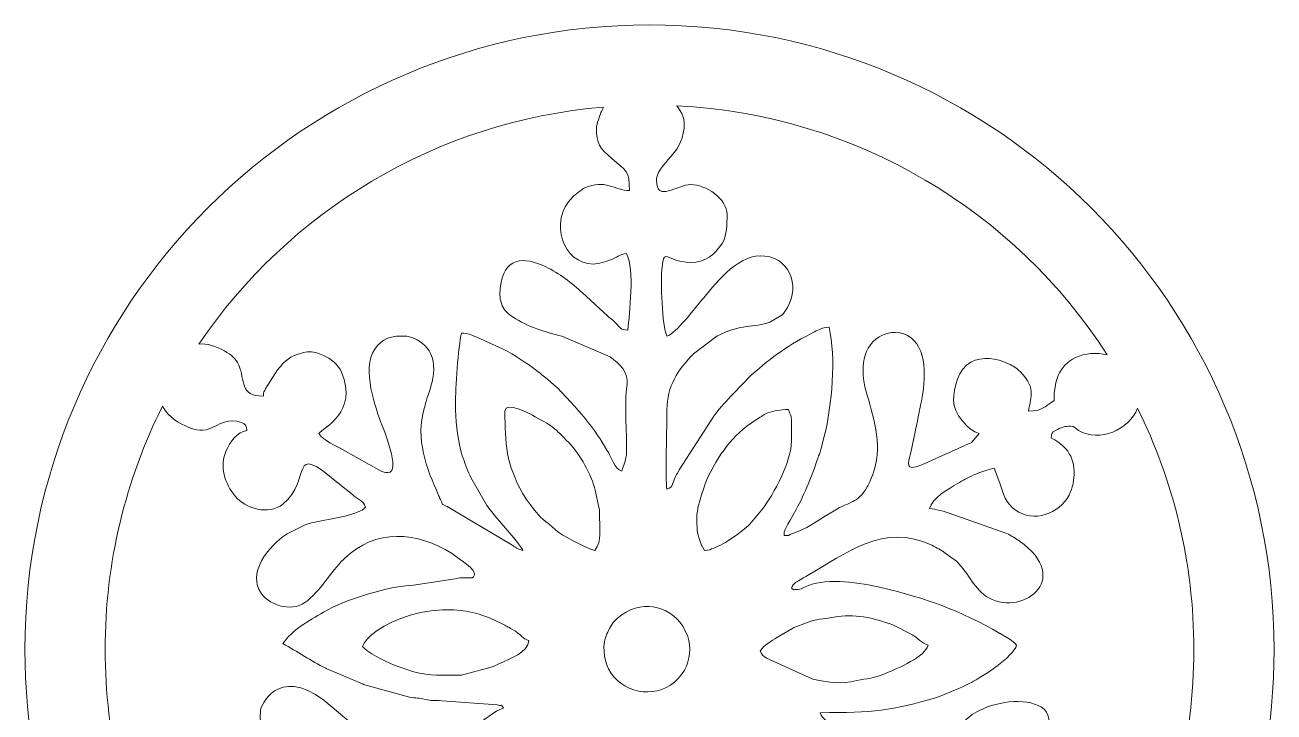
# Model space of a CAD drawing. Header units: centimetres. Extents: x -130 to 92, y -33 to 29.
# Drawn here: x 85.73 to 92.33, y -13.62 to -9.99 of the extents above; entities that cross this region are included whole.
import ezdxf

# ---------------------------------------------------------------- set-up
doc = ezdxf.new("R2010")
doc.units = ezdxf.units.CM
doc.header["$MEASUREMENT"] = 0
doc.layers.add('layer 1', color=7, linetype='Continuous')

msp = doc.modelspace()

# ---------------------------------------------------------------- linework, layer by layer
at = {"layer": 'layer 1', "color": 250, "lineweight": 9}
for points, knots in [([(89.63137, -16.52998), (89.63137, -16.52998), (89.67137, -16.82728), (89.67137, -16.82728), (89.67137, -16.82728), (89.67137, -16.82728), (89.63137, -17.12458), (89.63137, -17.12458), (89.63137, -17.12458), (89.63137, -17.12458), (89.03137, -17.12458), (89.03137, -17.12458), (89.03137, -17.12458), (89.03137, -17.12458), (88.43137, -17.12458), (88.43137, -17.12458), (88.43137, -17.12458), (88.43137, -17.12458), (88.39137, -16.82728), (88.39137, -16.82728), (88.39137, -16.82728), (88.39137, -16.82728), (88.43137, -16.52998), (88.43137, -16.52998), (88.43137, -16.52998), (86.89661, -16.24784), (85.73369, -14.90328), (85.73369, -13.28692), (85.73369, -13.28692), (85.73369, -11.46564), (87.21009, -9.98924), (89.03137, -9.98924), (89.03137, -9.98924), (90.85265, -9.98924), (92.32905, -11.46564), (92.32905, -13.28692), (92.32905, -13.28692), (92.32905, -14.0951), (92.03831, -14.83534), (91.55575, -15.40878), (91.55575, -15.40878), (91.07317, -15.98222), (90.39875, -16.38892), (89.63137, -16.52998)], [0, 0, 0, 0, 0.0833333, 0.0833333, 0.0833333, 0.0833333, 0.1666667, 0.1666667, 0.1666667, 0.1666667, 0.25, 0.25, 0.25, 0.25, 0.3333333, 0.3333333, 0.3333333, 0.3333333, 0.4166667, 0.4166667, 0.4166667, 0.4166667, 0.5, 0.5, 0.5, 0.5, 0.5833333, 0.5833333, 0.5833333, 0.5833333, 0.6666667, 0.6666667, 0.6666667, 0.6666667, 0.75, 0.75, 0.75, 0.75, 0.8333333, 0.8333333, 0.8333333, 0.8333333, 1, 1, 1, 1]), ([(89.17535, -10.41616), (90.12959, -10.46324), (90.96143, -10.97564), (91.44867, -11.73122), (91.44867, -11.73122), (91.39139, -11.71858), (91.33017, -11.72172), (91.28119, -11.7455), (91.28119, -11.7455), (91.18897, -11.79024), (91.16789, -11.87862), (91.16789, -11.9729), (91.16789, -11.9729), (91.11673, -12.00716), (91.10185, -12.02838), (91.03321, -12.02838), (91.03321, -12.02838), (91.03823, -11.968), (91.08133, -11.91336), (90.98801, -11.82002), (90.98801, -11.82002), (90.97083, -11.80284), (90.95119, -11.78882), (90.92695, -11.77808), (90.92695, -11.77808), (90.86225, -11.74934), (90.79043, -11.73656), (90.72753, -11.77024), (90.72753, -11.77024), (90.66165, -11.80548), (90.63705, -11.90486), (90.63705, -11.9729), (90.63705, -11.9729), (90.63705, -12.03844), (90.71143, -12.13112), (90.77173, -12.14722), (90.77173, -12.14722), (90.77173, -12.14722), (90.73211, -12.19476), (90.73211, -12.19476), (90.73211, -12.19476), (90.73211, -12.19476), (90.46899, -12.31206), (90.46899, -12.31206), (90.46899, -12.31206), (90.45081, -12.3177), (90.44869, -12.31954), (90.43843, -12.32278), (90.43843, -12.32278), (90.37467, -12.34292), (90.40427, -12.27546), (90.41127, -12.2463), (90.41127, -12.2463), (90.41127, -12.2463), (90.44253, -12.09532), (90.44253, -12.09532), (90.44253, -12.09532), (90.45157, -12.06034), (90.45481, -12.02922), (90.46261, -11.99654), (90.46261, -11.99654), (90.48659, -11.89554), (90.50593, -11.71372), (90.41331, -11.64198), (90.41331, -11.64198), (90.36569, -11.60512), (90.29709, -11.60368), (90.24469, -11.63602), (90.24469, -11.63602), (90.14163, -11.6995), (90.14783, -11.83614), (90.17911, -11.93958), (90.17911, -11.93958), (90.22171, -12.08054), (90.26339, -12.22386), (90.20827, -12.36818), (90.20827, -12.36818), (90.20757, -12.36998), (90.20669, -12.37202), (90.20599, -12.37382), (90.20599, -12.37382), (90.20599, -12.37382), (90.19695, -12.39644), (90.19695, -12.39644), (90.19695, -12.39644), (90.19579, -12.39924), (90.18297, -12.4259), (90.18145, -12.4285), (90.18145, -12.4285), (90.12713, -12.51992), (90.08873, -12.50312), (90.00631, -12.55448), (90.00631, -12.55448), (90.00631, -12.55448), (89.95105, -12.58634), (89.95105, -12.58634), (89.95105, -12.58634), (89.90455, -12.6191), (89.85677, -12.64876), (89.80345, -12.66852), (89.80345, -12.66852), (89.80159, -12.66922), (89.79943, -12.6699), (89.79759, -12.6706), (89.79759, -12.6706), (89.79759, -12.6706), (89.78055, -12.6773), (89.78055, -12.6773), (89.78055, -12.6773), (89.76135, -12.68424), (89.77869, -12.6852), (89.74169, -12.68602), (89.74169, -12.68602), (89.74215, -12.66658), (89.74099, -12.67462), (89.74591, -12.65854), (89.74591, -12.65854), (89.74711, -12.6546), (89.75475, -12.63866), (89.75575, -12.6367), (89.75575, -12.6367), (89.76493, -12.61888), (89.76837, -12.61356), (89.77875, -12.59626), (89.77875, -12.59626), (89.83067, -12.50952), (89.86727, -12.42234), (89.90363, -12.325), (89.90363, -12.325), (89.91105, -12.30506), (89.91239, -12.2993), (89.91983, -12.2778), (89.91983, -12.2778), (89.92673, -12.25788), (89.93091, -12.25368), (89.93627, -12.23086), (89.93627, -12.23086), (89.93627, -12.23086), (89.95443, -12.16188), (89.95443, -12.16188), (89.95443, -12.16188), (89.99509, -11.99262), (90.01767, -11.749), (89.97939, -11.58466), (89.97939, -11.58466), (89.93911, -11.588), (89.93121, -11.5957), (89.90209, -11.61036), (89.90209, -11.61036), (89.76277, -11.68038), (89.68393, -11.73736), (89.56807, -11.8389), (89.56807, -11.8389), (89.56685, -11.83996), (89.56507, -11.8415), (89.56387, -11.8426), (89.56387, -11.8426), (89.56387, -11.8426), (89.47415, -11.93514), (89.47415, -11.93514), (89.47415, -11.93514), (89.43769, -11.97488), (89.40791, -12.00546), (89.37487, -12.0498), (89.37487, -12.0498), (89.37487, -12.0498), (89.18841, -12.33872), (89.18841, -12.33872), (89.18841, -12.33872), (89.17879, -12.35684), (89.17841, -12.35664), (89.16871, -12.3745), (89.16871, -12.3745), (89.15277, -12.40386), (89.15859, -12.43106), (89.12367, -12.44038), (89.12367, -12.44038), (89.11331, -12.39588), (89.12409, -12.09538), (89.12361, -12.02038), (89.12361, -12.02038), (89.12285, -11.89978), (89.18245, -11.8076), (89.26427, -11.72526), (89.26427, -11.72526), (89.26427, -11.72526), (89.38633, -11.63338), (89.38633, -11.63338), (89.38633, -11.63338), (89.51893, -11.56274), (89.58093, -11.5924), (89.66751, -11.55802), (89.66751, -11.55802), (89.66751, -11.55802), (89.71837, -11.52962), (89.71837, -11.52962), (89.71837, -11.52962), (89.73405, -11.5173), (89.73251, -11.52006), (89.74625, -11.50204), (89.74625, -11.50204), (89.82879, -11.3939), (89.78587, -11.2263), (89.64115, -11.20962), (89.64115, -11.20962), (89.50669, -11.19412), (89.39489, -11.33774), (89.31741, -11.42978), (89.31741, -11.42978), (89.27735, -11.47734), (89.16865, -11.6202), (89.12367, -11.6322), (89.12367, -11.6322), (89.09703, -11.57668), (89.08933, -11.34568), (89.09813, -11.26594), (89.09813, -11.26594), (89.10707, -11.18462), (89.11717, -11.21332), (89.17493, -11.23234), (89.17493, -11.23234), (89.23915, -11.25346), (89.31537, -11.24498), (89.36597, -11.20102), (89.36597, -11.20102), (89.37587, -11.19242), (89.37207, -11.19554), (89.37813, -11.1894), (89.37813, -11.1894), (89.37929, -11.18824), (89.38089, -11.18654), (89.38203, -11.18538), (89.38203, -11.18538), (89.38203, -11.18538), (89.41665, -11.14074), (89.41665, -11.14074), (89.41665, -11.14074), (89.44185, -11.09326), (89.44061, -11.04268), (89.44061, -10.99042), (89.44061, -10.99042), (89.44061, -10.90662), (89.32973, -10.83194), (89.25045, -10.83194), (89.25045, -10.83194), (89.17677, -10.83194), (89.06821, -10.93064), (89.06821, -10.80818), (89.06821, -10.80818), (89.06821, -10.77976), (89.08763, -10.75378), (89.09975, -10.73668), (89.09975, -10.73668), (89.09975, -10.73668), (89.12447, -10.70596), (89.12447, -10.70596), (89.12447, -10.70596), (89.12557, -10.70476), (89.12725, -10.70312), (89.12837, -10.70192), (89.12837, -10.70192), (89.17967, -10.64704), (89.20319, -10.61072), (89.21401, -10.53448), (89.21401, -10.53448), (89.22023, -10.49062), (89.20301, -10.44966), (89.17535, -10.41616)], [0, 0, 0, 0, 0.0147059, 0.0147059, 0.0147059, 0.0147059, 0.0294118, 0.0294118, 0.0294118, 0.0294118, 0.0441176, 0.0441176, 0.0441176, 0.0441176, 0.0588235, 0.0588235, 0.0588235, 0.0588235, 0.0735294, 0.0735294, 0.0735294, 0.0735294, 0.0882353, 0.0882353, 0.0882353, 0.0882353, 0.1029412, 0.1029412, 0.1029412, 0.1029412, 0.1176471, 0.1176471, 0.1176471, 0.1176471, 0.1323529, 0.1323529, 0.1323529, 0.1323529, 0.1470588, 0.1470588, 0.1470588, 0.1470588, 0.1617647, 0.1617647, 0.1617647, 0.1617647, 0.1764706, 0.1764706, 0.1764706, 0.1764706, 0.1911765, 0.1911765, 0.1911765, 0.1911765, 0.2058824, 0.2058824, 0.2058824, 0.2058824, 0.2205882, 0.2205882, 0.2205882, 0.2205882, 0.2352941, 0.2352941, 0.2352941, 0.2352941, 0.25, 0.25, 0.25, 0.25, 0.2647059, 0.2647059, 0.2647059, 0.2647059, 0.2794118, 0.2794118, 0.2794118, 0.2794118, 0.2941176, 0.2941176, 0.2941176, 0.2941176, 0.3088235, 0.3088235, 0.3088235, 0.3088235, 0.3235294, 0.3235294, 0.3235294, 0.3235294, 0.3382353, 0.3382353, 0.3382353, 0.3382353, 0.3529412, 0.3529412, 0.3529412, 0.3529412, 0.3676471, 0.3676471, 0.3676471, 0.3676471, 0.3823529, 0.3823529, 0.3823529, 0.3823529, 0.3970588, 0.3970588, 0.3970588, 0.3970588, 0.4117647, 0.4117647, 0.4117647, 0.4117647, 0.4264706, 0.4264706, 0.4264706, 0.4264706, 0.4411765, 0.4411765, 0.4411765, 0.4411765, 0.4558824, 0.4558824, 0.4558824, 0.4558824, 0.4705882, 0.4705882, 0.4705882, 0.4705882, 0.4852941, 0.4852941, 0.4852941, 0.4852941, 0.5, 0.5, 0.5, 0.5, 0.5147059, 0.5147059, 0.5147059, 0.5147059, 0.5294118, 0.5294118, 0.5294118, 0.5294118, 0.5441176, 0.5441176, 0.5441176, 0.5441176, 0.5588235, 0.5588235, 0.5588235, 0.5588235, 0.5735294, 0.5735294, 0.5735294, 0.5735294, 0.5882353, 0.5882353, 0.5882353, 0.5882353, 0.6029412, 0.6029412, 0.6029412, 0.6029412, 0.6176471, 0.6176471, 0.6176471, 0.6176471, 0.6323529, 0.6323529, 0.6323529, 0.6323529, 0.6470588, 0.6470588, 0.6470588, 0.6470588, 0.6617647, 0.6617647, 0.6617647, 0.6617647, 0.6764706, 0.6764706, 0.6764706, 0.6764706, 0.6911765, 0.6911765, 0.6911765, 0.6911765, 0.7058824, 0.7058824, 0.7058824, 0.7058824, 0.7205882, 0.7205882, 0.7205882, 0.7205882, 0.7352941, 0.7352941, 0.7352941, 0.7352941, 0.75, 0.75, 0.75, 0.75, 0.7647059, 0.7647059, 0.7647059, 0.7647059, 0.7794118, 0.7794118, 0.7794118, 0.7794118, 0.7941176, 0.7941176, 0.7941176, 0.7941176, 0.8088235, 0.8088235, 0.8088235, 0.8088235, 0.8235294, 0.8235294, 0.8235294, 0.8235294, 0.8382353, 0.8382353, 0.8382353, 0.8382353, 0.8529412, 0.8529412, 0.8529412, 0.8529412, 0.8676471, 0.8676471, 0.8676471, 0.8676471, 0.8823529, 0.8823529, 0.8823529, 0.8823529, 0.8970588, 0.8970588, 0.8970588, 0.8970588, 0.9117647, 0.9117647, 0.9117647, 0.9117647, 0.9264706, 0.9264706, 0.9264706, 0.9264706, 0.9411765, 0.9411765, 0.9411765, 0.9411765, 0.9558824, 0.9558824, 0.9558824, 0.9558824, 0.9705882, 0.9705882, 0.9705882, 0.9705882, 1, 1, 1, 1]), ([(86.65191, -11.67406), (87.12635, -10.97546), (87.90037, -10.49694), (88.78933, -10.4228), (88.78933, -10.4228), (88.78339, -10.4334), (88.77813, -10.44406), (88.77503, -10.4516), (88.77503, -10.4516), (88.77005, -10.46376), (88.75127, -10.51722), (88.75127, -10.53084), (88.75127, -10.53084), (88.75127, -10.6187), (88.76789, -10.63798), (88.83255, -10.6952), (88.83255, -10.6952), (88.90897, -10.76284), (88.92559, -10.75538), (88.92559, -10.86364), (88.92559, -10.86364), (88.85043, -10.86364), (88.79357, -10.7997), (88.69009, -10.84998), (88.69009, -10.84998), (88.67577, -10.85694), (88.63717, -10.88622), (88.62625, -10.89706), (88.62625, -10.89706), (88.49427, -11.02788), (88.57607, -11.25188), (88.73543, -11.25188), (88.73543, -11.25188), (88.75991, -11.25188), (88.80361, -11.23836), (88.82479, -11.23032), (88.82479, -11.23032), (88.85691, -11.21812), (88.87531, -11.19928), (88.90973, -11.1964), (88.90973, -11.1964), (88.95417, -11.28038), (88.92501, -11.51242), (88.91767, -11.6005), (88.91767, -11.6005), (88.87471, -11.59954), (88.87749, -11.58834), (88.85237, -11.5628), (88.85237, -11.5628), (88.83961, -11.54982), (88.83505, -11.54714), (88.82281, -11.5369), (88.82281, -11.5369), (88.81475, -11.53018), (88.82031, -11.53512), (88.81007, -11.52586), (88.81007, -11.52586), (88.81007, -11.52586), (88.69939, -11.4226), (88.69939, -11.4226), (88.69939, -11.4226), (88.69813, -11.42156), (88.69633, -11.42006), (88.69511, -11.41898), (88.69511, -11.41898), (88.68749, -11.41252), (88.68609, -11.41128), (88.67823, -11.40414), (88.67823, -11.40414), (88.62193, -11.35282), (88.55337, -11.2994), (88.48335, -11.26626), (88.48335, -11.26626), (88.36695, -11.2112), (88.25961, -11.21262), (88.24371, -11.37888), (88.24371, -11.37888), (88.24039, -11.41384), (88.23983, -11.43798), (88.25375, -11.472), (88.25375, -11.472), (88.26381, -11.49662), (88.28721, -11.51586), (88.31205, -11.53264), (88.31205, -11.53264), (88.38651, -11.583), (88.48209, -11.61186), (88.56829, -11.63296), (88.56829, -11.63296), (88.56829, -11.63296), (88.82391, -11.74182), (88.82391, -11.74182), (88.82391, -11.74182), (88.87107, -11.7772), (88.92309, -11.82336), (88.91345, -11.88872), (88.91345, -11.88872), (88.89669, -12.0026), (88.91273, -12.12668), (88.91011, -12.24268), (88.91011, -12.24268), (88.90899, -12.2917), (88.89523, -12.30556), (88.88597, -12.3453), (88.88597, -12.3453), (88.84551, -12.3345), (88.82875, -12.26528), (88.80669, -12.2344), (88.80669, -12.2344), (88.80669, -12.2344), (88.77039, -12.17564), (88.77039, -12.17564), (88.77039, -12.17564), (88.73213, -12.11514), (88.68555, -12.0603), (88.63857, -12.00636), (88.63857, -12.00636), (88.63857, -12.00636), (88.54297, -11.90386), (88.54297, -11.90386), (88.54297, -11.90386), (88.53611, -11.89772), (88.53575, -11.89766), (88.53017, -11.89292), (88.53017, -11.89292), (88.52891, -11.89186), (88.52711, -11.89036), (88.52585, -11.88932), (88.52585, -11.88932), (88.52585, -11.88932), (88.49193, -11.85984), (88.49193, -11.85984), (88.49193, -11.85984), (88.47213, -11.84176), (88.45437, -11.82946), (88.43435, -11.81442), (88.43435, -11.81442), (88.37671, -11.77112), (88.32319, -11.73296), (88.25599, -11.6996), (88.25599, -11.6996), (88.25599, -11.6996), (88.11923, -11.63828), (88.11923, -11.63828), (88.11923, -11.63828), (88.08729, -11.62564), (88.07817, -11.61724), (88.03817, -11.61636), (88.03817, -11.61636), (88.02151, -11.6879), (88.00647, -11.91552), (88.00647, -11.98874), (88.00647, -11.98874), (88.00647, -12.07788), (88.01495, -12.15592), (88.03515, -12.2374), (88.03515, -12.2374), (88.04411, -12.27356), (88.05893, -12.3077), (88.07157, -12.34358), (88.07157, -12.34358), (88.07817, -12.36236), (88.08527, -12.37172), (88.09459, -12.39188), (88.09459, -12.39188), (88.09459, -12.39188), (88.17275, -12.52766), (88.17275, -12.52766), (88.17275, -12.52766), (88.19655, -12.56394), (88.35563, -12.7376), (88.36303, -12.76524), (88.36303, -12.76524), (88.34929, -12.76158), (88.33409, -12.75382), (88.31963, -12.74528), (88.31963, -12.74528), (88.30617, -12.73734), (88.31083, -12.73926), (88.30029, -12.7329), (88.30029, -12.7329), (88.30029, -12.7329), (87.96235, -12.53206), (87.96235, -12.53206), (87.96235, -12.53206), (87.92727, -12.5131), (87.94399, -12.5309), (87.92763, -12.49548), (87.92763, -12.49548), (87.92341, -12.48636), (87.92211, -12.48256), (87.91797, -12.47344), (87.91797, -12.47344), (87.85355, -12.33126), (87.79383, -12.17324), (87.84197, -12.01438), (87.84197, -12.01438), (87.84537, -12.00312), (87.84813, -11.99026), (87.85201, -11.97692), (87.85201, -11.97692), (87.86853, -11.92036), (87.88175, -11.89422), (87.89023, -11.83266), (87.89023, -11.83266), (87.90859, -11.6992), (87.80277, -11.6322), (87.73707, -11.6322), (87.73707, -11.6322), (87.67671, -11.6322), (87.64003, -11.63492), (87.59597, -11.68128), (87.59597, -11.68128), (87.50493, -11.7771), (87.57355, -11.97918), (87.61327, -12.0888), (87.61327, -12.0888), (87.62165, -12.11198), (87.72449, -12.35324), (87.64993, -12.35324), (87.64993, -12.35324), (87.61377, -12.35324), (87.58113, -12.32576), (87.55091, -12.30962), (87.55091, -12.30962), (87.55091, -12.30962), (87.41311, -12.23348), (87.41311, -12.23348), (87.41311, -12.23348), (87.37445, -12.21074), (87.30969, -12.18342), (87.28545, -12.14722), (87.28545, -12.14722), (87.30781, -12.11672), (87.49517, -12.0352), (87.40447, -11.82218), (87.40447, -11.82218), (87.38749, -11.78228), (87.34903, -11.75096), (87.30957, -11.73484), (87.30957, -11.73484), (87.30957, -11.73484), (87.29249, -11.72812), (87.29249, -11.72812), (87.29249, -11.72812), (87.25509, -11.71376), (87.23759, -11.71008), (87.19993, -11.72044), (87.19993, -11.72044), (87.12867, -11.74006), (87.11047, -11.75868), (87.06703, -11.80996), (87.06703, -11.80996), (87.06703, -11.80996), (87.01733, -11.88704), (87.01733, -11.88704), (87.01733, -11.88704), (87.01139, -11.89798), (87.00985, -11.9001), (87.00599, -11.9074), (87.00599, -11.9074), (86.99453, -11.92914), (86.99463, -11.9208), (86.99229, -11.94912), (86.99229, -11.94912), (86.86419, -11.94912), (86.89765, -11.86552), (86.86235, -11.78588), (86.86235, -11.78588), (86.84513, -11.74698), (86.82265, -11.7313), (86.78697, -11.71074), (86.78697, -11.71074), (86.74173, -11.6847), (86.69711, -11.671), (86.65191, -11.67406)], [0, 0, 0, 0, 0.0142857, 0.0142857, 0.0142857, 0.0142857, 0.0285714, 0.0285714, 0.0285714, 0.0285714, 0.0428571, 0.0428571, 0.0428571, 0.0428571, 0.0571429, 0.0571429, 0.0571429, 0.0571429, 0.0714286, 0.0714286, 0.0714286, 0.0714286, 0.0857143, 0.0857143, 0.0857143, 0.0857143, 0.1, 0.1, 0.1, 0.1, 0.1142857, 0.1142857, 0.1142857, 0.1142857, 0.1285714, 0.1285714, 0.1285714, 0.1285714, 0.1428571, 0.1428571, 0.1428571, 0.1428571, 0.1571429, 0.1571429, 0.1571429, 0.1571429, 0.1714286, 0.1714286, 0.1714286, 0.1714286, 0.1857143, 0.1857143, 0.1857143, 0.1857143, 0.2, 0.2, 0.2, 0.2, 0.2142857, 0.2142857, 0.2142857, 0.2142857, 0.2285714, 0.2285714, 0.2285714, 0.2285714, 0.2428571, 0.2428571, 0.2428571, 0.2428571, 0.2571429, 0.2571429, 0.2571429, 0.2571429, 0.2714286, 0.2714286, 0.2714286, 0.2714286, 0.2857143, 0.2857143, 0.2857143, 0.2857143, 0.3, 0.3, 0.3, 0.3, 0.3142857, 0.3142857, 0.3142857, 0.3142857, 0.3285714, 0.3285714, 0.3285714, 0.3285714, 0.3428571, 0.3428571, 0.3428571, 0.3428571, 0.3571429, 0.3571429, 0.3571429, 0.3571429, 0.3714286, 0.3714286, 0.3714286, 0.3714286, 0.3857143, 0.3857143, 0.3857143, 0.3857143, 0.4, 0.4, 0.4, 0.4, 0.4142857, 0.4142857, 0.4142857, 0.4142857, 0.4285714, 0.4285714, 0.4285714, 0.4285714, 0.4428571, 0.4428571, 0.4428571, 0.4428571, 0.4571429, 0.4571429, 0.4571429, 0.4571429, 0.4714286, 0.4714286, 0.4714286, 0.4714286, 0.4857143, 0.4857143, 0.4857143, 0.4857143, 0.5, 0.5, 0.5, 0.5, 0.5142857, 0.5142857, 0.5142857, 0.5142857, 0.5285714, 0.5285714, 0.5285714, 0.5285714, 0.5428571, 0.5428571, 0.5428571, 0.5428571, 0.5571429, 0.5571429, 0.5571429, 0.5571429, 0.5714286, 0.5714286, 0.5714286, 0.5714286, 0.5857143, 0.5857143, 0.5857143, 0.5857143, 0.6, 0.6, 0.6, 0.6, 0.6142857, 0.6142857, 0.6142857, 0.6142857, 0.6285714, 0.6285714, 0.6285714, 0.6285714, 0.6428571, 0.6428571, 0.6428571, 0.6428571, 0.6571429, 0.6571429, 0.6571429, 0.6571429, 0.6714286, 0.6714286, 0.6714286, 0.6714286, 0.6857143, 0.6857143, 0.6857143, 0.6857143, 0.7, 0.7, 0.7, 0.7, 0.7142857, 0.7142857, 0.7142857, 0.7142857, 0.7285714, 0.7285714, 0.7285714, 0.7285714, 0.7428571, 0.7428571, 0.7428571, 0.7428571, 0.7571429, 0.7571429, 0.7571429, 0.7571429, 0.7714286, 0.7714286, 0.7714286, 0.7714286, 0.7857143, 0.7857143, 0.7857143, 0.7857143, 0.8, 0.8, 0.8, 0.8, 0.8142857, 0.8142857, 0.8142857, 0.8142857, 0.8285714, 0.8285714, 0.8285714, 0.8285714, 0.8428571, 0.8428571, 0.8428571, 0.8428571, 0.8571429, 0.8571429, 0.8571429, 0.8571429, 0.8714286, 0.8714286, 0.8714286, 0.8714286, 0.8857143, 0.8857143, 0.8857143, 0.8857143, 0.9, 0.9, 0.9, 0.9, 0.9142857, 0.9142857, 0.9142857, 0.9142857, 0.9285714, 0.9285714, 0.9285714, 0.9285714, 0.9428571, 0.9428571, 0.9428571, 0.9428571, 0.9571429, 0.9571429, 0.9571429, 0.9571429, 0.9714286, 0.9714286, 0.9714286, 0.9714286, 1, 1, 1, 1]), ([(86.45299, -14.55832), (86.26361, -14.17498), (86.15701, -13.74344), (86.15701, -13.28692), (86.15701, -13.28692), (86.15701, -12.82512), (86.26607, -12.38884), (86.45961, -12.00222), (86.45961, -12.00222), (86.48103, -12.04236), (86.51969, -12.07902), (86.58103, -12.10682), (86.58103, -12.10682), (86.61771, -12.12344), (86.66299, -12.1388), (86.70575, -12.12216), (86.70575, -12.12216), (86.76123, -12.10056), (86.81117, -12.06042), (86.87633, -12.08884), (86.87633, -12.08884), (86.90015, -12.09924), (86.90277, -12.10318), (86.90511, -12.13138), (86.90511, -12.13138), (86.85549, -12.1355), (86.81447, -12.19548), (86.79605, -12.23622), (86.79605, -12.23622), (86.75901, -12.31822), (86.78935, -12.41244), (86.84393, -12.4778), (86.84393, -12.4778), (86.89851, -12.54314), (87.01821, -12.58092), (87.09559, -12.51992), (87.09559, -12.51992), (87.25673, -12.3929), (87.11647, -12.17958), (87.38785, -12.40928), (87.38785, -12.40928), (87.38785, -12.40928), (87.46279, -12.46906), (87.46279, -12.46906), (87.46279, -12.46906), (87.48849, -12.49052), (87.52241, -12.50304), (87.53107, -12.53548), (87.53107, -12.53548), (87.51709, -12.55456), (87.51311, -12.55226), (87.49295, -12.56074), (87.49295, -12.56074), (87.40415, -12.5981), (87.30357, -12.5999), (87.21239, -12.62878), (87.21239, -12.62878), (87.21239, -12.62878), (87.11731, -12.67634), (87.11731, -12.67634), (87.11731, -12.67634), (87.06519, -12.71134), (87.01439, -12.76296), (86.98293, -12.81928), (86.98293, -12.81928), (86.96003, -12.86026), (86.94613, -12.91736), (86.96665, -12.96482), (86.96665, -12.96482), (86.96743, -12.96656), (86.96839, -12.96862), (86.96919, -12.97036), (86.96919, -12.97036), (86.96999, -12.97206), (86.97097, -12.97412), (86.97183, -12.97576), (86.97183, -12.97576), (87.01081, -13.05196), (87.13903, -13.09216), (87.21127, -13.03968), (87.21127, -13.03968), (87.29501, -12.97882), (87.34433, -12.88182), (87.41683, -12.80948), (87.41683, -12.80948), (87.41683, -12.80948), (87.44245, -12.78754), (87.44245, -12.78754), (87.44245, -12.78754), (87.44423, -12.78608), (87.44935, -12.78186), (87.45111, -12.78036), (87.45111, -12.78036), (87.61935, -12.63924), (87.85039, -12.67616), (88.01737, -12.80188), (88.01737, -12.80188), (88.04201, -12.82042), (88.11167, -12.8635), (88.10661, -12.89226), (88.10661, -12.89226), (88.10259, -12.91512), (88.09355, -12.90756), (88.06263, -12.90832), (88.06263, -12.90832), (88.03019, -12.90912), (88.02789, -12.90844), (88.00473, -12.91404), (88.00473, -12.91404), (88.00473, -12.91404), (87.78455, -12.9474), (87.78455, -12.9474), (87.78455, -12.9474), (87.65221, -12.95362), (87.43047, -13.02046), (87.30967, -13.09054), (87.30967, -13.09054), (87.23329, -13.13482), (87.14431, -13.18328), (87.09529, -13.2565), (87.09529, -13.2565), (87.17155, -13.29684), (87.24259, -13.34846), (87.32213, -13.38622), (87.32213, -13.38622), (87.32377, -13.38702), (87.32585, -13.38798), (87.32749, -13.38878), (87.32749, -13.38878), (87.32749, -13.38878), (87.51625, -13.46938), (87.51625, -13.46938), (87.51625, -13.46938), (87.51811, -13.47008), (87.52011, -13.47094), (87.52197, -13.47162), (87.52197, -13.47162), (87.52197, -13.47162), (87.76423, -13.53838), (87.76423, -13.53838), (87.76423, -13.53838), (87.79965, -13.54566), (87.81275, -13.54108), (87.84699, -13.55068), (87.84699, -13.55068), (87.88207, -13.5605), (87.89241, -13.55556), (87.93515, -13.5576), (87.93515, -13.5576), (87.93515, -13.5576), (88.22867, -13.58038), (88.22867, -13.58038), (88.22867, -13.58038), (88.26617, -13.5884), (88.24013, -13.57004), (88.26003, -13.5972), (88.26003, -13.5972), (88.20675, -13.6096), (88.10449, -13.70576), (88.04583, -13.73956), (88.04583, -13.73956), (87.96775, -13.78456), (87.86845, -13.82698), (87.75291, -13.82698), (87.75291, -13.82698), (87.61069, -13.82698), (87.52899, -13.73696), (87.43243, -13.65624), (87.43243, -13.65624), (87.43243, -13.65624), (87.31153, -13.55528), (87.31153, -13.55528), (87.31153, -13.55528), (87.06605, -13.37028), (86.97645, -13.58944), (86.97645, -13.61306), (86.97645, -13.61306), (86.97645, -13.69862), (86.97267, -13.73722), (87.03833, -13.79678), (87.03833, -13.79678), (87.03833, -13.79678), (87.06849, -13.82208), (87.06849, -13.82208), (87.06849, -13.82208), (87.11103, -13.85418), (87.19255, -13.87792), (87.21751, -13.887), (87.21751, -13.887), (87.21751, -13.887), (87.44681, -13.94294), (87.44681, -13.94294), (87.44681, -13.94294), (87.48291, -13.95214), (87.55077, -13.96616), (87.57069, -13.99336), (87.57069, -13.99336), (87.56033, -14.03216), (87.45545, -14.08086), (87.41679, -14.10888), (87.41679, -14.10888), (87.41545, -14.10984), (87.41365, -14.11132), (87.41231, -14.1123), (87.41231, -14.1123), (87.35793, -14.15174), (87.29665, -14.18506), (87.23531, -14.21264), (87.23531, -14.21264), (87.07717, -14.28376), (87.23063, -14.15194), (87.12377, -14.0362), (87.12377, -14.0362), (87.11331, -14.02488), (87.12001, -14.0309), (87.10767, -14.02058), (87.10767, -14.02058), (87.02741, -13.9535), (86.89691, -13.9588), (86.81553, -14.01468), (86.81553, -14.01468), (86.74065, -14.06612), (86.71967, -14.16442), (86.75519, -14.2463), (86.75519, -14.2463), (86.78293, -14.31022), (86.87813, -14.31016), (86.89721, -14.38162), (86.89721, -14.38162), (86.88133, -14.40532), (86.83961, -14.42902), (86.80739, -14.43286), (86.80739, -14.43286), (86.78605, -14.43542), (86.60825, -14.32432), (86.49745, -14.4731), (86.49745, -14.4731), (86.47945, -14.49724), (86.46403, -14.52664), (86.45299, -14.55832)], [0, 0, 0, 0, 0.0163934, 0.0163934, 0.0163934, 0.0163934, 0.0327869, 0.0327869, 0.0327869, 0.0327869, 0.0491803, 0.0491803, 0.0491803, 0.0491803, 0.0655738, 0.0655738, 0.0655738, 0.0655738, 0.0819672, 0.0819672, 0.0819672, 0.0819672, 0.0983607, 0.0983607, 0.0983607, 0.0983607, 0.1147541, 0.1147541, 0.1147541, 0.1147541, 0.1311475, 0.1311475, 0.1311475, 0.1311475, 0.147541, 0.147541, 0.147541, 0.147541, 0.1639344, 0.1639344, 0.1639344, 0.1639344, 0.1803279, 0.1803279, 0.1803279, 0.1803279, 0.1967213, 0.1967213, 0.1967213, 0.1967213, 0.2131148, 0.2131148, 0.2131148, 0.2131148, 0.2295082, 0.2295082, 0.2295082, 0.2295082, 0.2459016, 0.2459016, 0.2459016, 0.2459016, 0.2622951, 0.2622951, 0.2622951, 0.2622951, 0.2786885, 0.2786885, 0.2786885, 0.2786885, 0.295082, 0.295082, 0.295082, 0.295082, 0.3114754, 0.3114754, 0.3114754, 0.3114754, 0.3278689, 0.3278689, 0.3278689, 0.3278689, 0.3442623, 0.3442623, 0.3442623, 0.3442623, 0.3606557, 0.3606557, 0.3606557, 0.3606557, 0.3770492, 0.3770492, 0.3770492, 0.3770492, 0.3934426, 0.3934426, 0.3934426, 0.3934426, 0.4098361, 0.4098361, 0.4098361, 0.4098361, 0.4262295, 0.4262295, 0.4262295, 0.4262295, 0.442623, 0.442623, 0.442623, 0.442623, 0.4590164, 0.4590164, 0.4590164, 0.4590164, 0.4754098, 0.4754098, 0.4754098, 0.4754098, 0.4918033, 0.4918033, 0.4918033, 0.4918033, 0.5081967, 0.5081967, 0.5081967, 0.5081967, 0.5245902, 0.5245902, 0.5245902, 0.5245902, 0.5409836, 0.5409836, 0.5409836, 0.5409836, 0.557377, 0.557377, 0.557377, 0.557377, 0.5737705, 0.5737705, 0.5737705, 0.5737705, 0.5901639, 0.5901639, 0.5901639, 0.5901639, 0.6065574, 0.6065574, 0.6065574, 0.6065574, 0.6229508, 0.6229508, 0.6229508, 0.6229508, 0.6393443, 0.6393443, 0.6393443, 0.6393443, 0.6557377, 0.6557377, 0.6557377, 0.6557377, 0.6721311, 0.6721311, 0.6721311, 0.6721311, 0.6885246, 0.6885246, 0.6885246, 0.6885246, 0.704918, 0.704918, 0.704918, 0.704918, 0.7213115, 0.7213115, 0.7213115, 0.7213115, 0.7377049, 0.7377049, 0.7377049, 0.7377049, 0.7540984, 0.7540984, 0.7540984, 0.7540984, 0.7704918, 0.7704918, 0.7704918, 0.7704918, 0.7868852, 0.7868852, 0.7868852, 0.7868852, 0.8032787, 0.8032787, 0.8032787, 0.8032787, 0.8196721, 0.8196721, 0.8196721, 0.8196721, 0.8360656, 0.8360656, 0.8360656, 0.8360656, 0.852459, 0.852459, 0.852459, 0.852459, 0.8688525, 0.8688525, 0.8688525, 0.8688525, 0.8852459, 0.8852459, 0.8852459, 0.8852459, 0.9016393, 0.9016393, 0.9016393, 0.9016393, 0.9180328, 0.9180328, 0.9180328, 0.9180328, 0.9344262, 0.9344262, 0.9344262, 0.9344262, 0.9508197, 0.9508197, 0.9508197, 0.9508197, 0.9672131, 0.9672131, 0.9672131, 0.9672131, 1, 1, 1, 1]), ([(88.74519, -12.4465), (88.74519, -12.4465), (88.76713, -12.55132), (88.76713, -12.55132), (88.76713, -12.55132), (88.76713, -12.66664), (88.78189, -12.70772), (88.74335, -12.76524), (88.74335, -12.76524), (88.70717, -12.75682), (88.59141, -12.69656), (88.55767, -12.6736), (88.55767, -12.6736), (88.53627, -12.65902), (88.53711, -12.65614), (88.51905, -12.64092), (88.51905, -12.64092), (88.46009, -12.5912), (88.45089, -12.5899), (88.40147, -12.52078), (88.40147, -12.52078), (88.40049, -12.51944), (88.39909, -12.51758), (88.39811, -12.51624), (88.39811, -12.51624), (88.39811, -12.51624), (88.38747, -12.5031), (88.38747, -12.5031), (88.38747, -12.5031), (88.37503, -12.48712), (88.37269, -12.48268), (88.36251, -12.4647), (88.36251, -12.4647), (88.27469, -12.30998), (88.26795, -12.19842), (88.26795, -12.02838), (88.26795, -12.02838), (88.26795, -11.97152), (88.40239, -12.04398), (88.42817, -12.0583), (88.42817, -12.0583), (88.53487, -12.11752), (88.51941, -12.10874), (88.60683, -12.19658), (88.60683, -12.19658), (88.66367, -12.25368), (88.72535, -12.36744), (88.74519, -12.4465)], [0, 0, 0, 0, 0.0769231, 0.0769231, 0.0769231, 0.0769231, 0.1538462, 0.1538462, 0.1538462, 0.1538462, 0.2307692, 0.2307692, 0.2307692, 0.2307692, 0.3076923, 0.3076923, 0.3076923, 0.3076923, 0.3846154, 0.3846154, 0.3846154, 0.3846154, 0.4615385, 0.4615385, 0.4615385, 0.4615385, 0.5384615, 0.5384615, 0.5384615, 0.5384615, 0.6153846, 0.6153846, 0.6153846, 0.6153846, 0.6923077, 0.6923077, 0.6923077, 0.6923077, 0.7692308, 0.7692308, 0.7692308, 0.7692308, 0.8461538, 0.8461538, 0.8461538, 0.8461538, 1, 1, 1, 1]), ([(89.28215, -12.57508), (89.28215, -12.53446), (89.32531, -12.40544), (89.34165, -12.3731), (89.34165, -12.3731), (89.41077, -12.23624), (89.48091, -12.1422), (89.61551, -12.06066), (89.61551, -12.06066), (89.63589, -12.04832), (89.62771, -12.0495), (89.65635, -12.03812), (89.65635, -12.03812), (89.68937, -12.02498), (89.72135, -12.02044), (89.76549, -12.02044), (89.76549, -12.02044), (89.77191, -12.0481), (89.78131, -12.04712), (89.78131, -12.0759), (89.78131, -12.0759), (89.78131, -12.0759), (89.78131, -12.18684), (89.78131, -12.18684), (89.78131, -12.18684), (89.78131, -12.2901), (89.69121, -12.46248), (89.62299, -12.55146), (89.62299, -12.55146), (89.62299, -12.55146), (89.56177, -12.62492), (89.56177, -12.62492), (89.56177, -12.62492), (89.52111, -12.66558), (89.42675, -12.73174), (89.37145, -12.75156), (89.37145, -12.75156), (89.35249, -12.75834), (89.34741, -12.7631), (89.32177, -12.76524), (89.32177, -12.76524), (89.32177, -12.76524), (89.31059, -12.7447), (89.31059, -12.7447), (89.31059, -12.7447), (89.30981, -12.74312), (89.30869, -12.74112), (89.30793, -12.73944), (89.30793, -12.73944), (89.27795, -12.67378), (89.28215, -12.64552), (89.28215, -12.57508)], [0, 0, 0, 0, 0.0714286, 0.0714286, 0.0714286, 0.0714286, 0.1428571, 0.1428571, 0.1428571, 0.1428571, 0.2142857, 0.2142857, 0.2142857, 0.2142857, 0.2857143, 0.2857143, 0.2857143, 0.2857143, 0.3571429, 0.3571429, 0.3571429, 0.3571429, 0.4285714, 0.4285714, 0.4285714, 0.4285714, 0.5, 0.5, 0.5, 0.5, 0.5714286, 0.5714286, 0.5714286, 0.5714286, 0.6428571, 0.6428571, 0.6428571, 0.6428571, 0.7142857, 0.7142857, 0.7142857, 0.7142857, 0.7857143, 0.7857143, 0.7857143, 0.7857143, 0.8571429, 0.8571429, 0.8571429, 0.8571429, 1, 1, 1, 1]), ([(91.60875, -12.0135), (91.79875, -12.39734), (91.90573, -12.8296), (91.90573, -13.28692), (91.90573, -13.28692), (91.90573, -13.76124), (91.79079, -14.20872), (91.58729, -14.60304), (91.58729, -14.60304), (91.58209, -14.58454), (91.57373, -14.56682), (91.56203, -14.55004), (91.56203, -14.55004), (91.56203, -14.55004), (91.53559, -14.52104), (91.53559, -14.52104), (91.53559, -14.52104), (91.46393, -14.45828), (91.38013, -14.43798), (91.28659, -14.46862), (91.28659, -14.46862), (91.22313, -14.48938), (91.19907, -14.5211), (91.13685, -14.46812), (91.13685, -14.46812), (91.13685, -14.46812), (91.11245, -14.42916), (91.11245, -14.42916), (91.11245, -14.42916), (91.13505, -14.3983), (91.17409, -14.39338), (91.20445, -14.37062), (91.20445, -14.37062), (91.23459, -14.34802), (91.26069, -14.31564), (91.27011, -14.27778), (91.27011, -14.27778), (91.29617, -14.17284), (91.24529, -14.07534), (91.15609, -14.02104), (91.15609, -14.02104), (91.06775, -13.9673), (90.93733, -14.00756), (90.90039, -14.10618), (90.90039, -14.10618), (90.88519, -14.14676), (90.87475, -14.18638), (90.87475, -14.239), (90.87475, -14.239), (90.87475, -14.239), (90.84015, -14.23398), (90.84015, -14.23398), (90.84015, -14.23398), (90.81893, -14.2249), (90.81169, -14.2101), (90.79095, -14.19602), (90.79095, -14.19602), (90.79095, -14.19602), (90.70797, -14.1443), (90.70797, -14.1443), (90.70797, -14.1443), (90.67139, -14.12246), (90.63287, -14.09876), (90.60199, -14.06804), (90.60199, -14.06804), (90.60199, -14.06804), (90.56573, -14.02506), (90.56573, -14.02506), (90.56573, -14.02506), (90.62133, -13.99566), (90.67337, -13.98898), (90.73797, -13.96754), (90.73797, -13.96754), (90.82727, -13.93788), (90.90395, -13.91846), (90.98787, -13.87672), (90.98787, -13.87672), (91.11353, -13.8142), (91.19085, -13.64826), (91.10157, -13.59222), (91.10157, -13.59222), (91.01279, -13.53648), (90.84915, -13.56588), (90.75909, -13.61624), (90.75909, -13.61624), (90.69479, -13.65218), (90.64927, -13.72052), (90.59503, -13.76912), (90.59503, -13.76912), (90.40963, -13.93522), (90.31989, -13.89414), (90.13639, -13.77298), (90.13639, -13.77298), (90.11653, -13.75984), (90.10085, -13.75296), (90.08235, -13.73988), (90.08235, -13.73988), (90.06445, -13.72722), (90.05293, -13.71738), (90.03175, -13.70332), (90.03175, -13.70332), (90.00079, -13.68278), (89.94183, -13.6583), (89.93185, -13.62096), (89.93185, -13.62096), (90.21045, -13.62096), (90.30983, -13.6108), (90.54827, -13.54012), (90.54827, -13.54012), (90.54827, -13.54012), (90.65629, -13.49758), (90.65629, -13.49758), (90.65629, -13.49758), (90.66227, -13.49492), (90.66743, -13.49214), (90.67221, -13.48974), (90.67221, -13.48974), (90.69509, -13.47834), (90.70949, -13.47242), (90.73089, -13.46128), (90.73089, -13.46128), (90.78623, -13.43248), (90.95291, -13.3277), (90.96983, -13.26442), (90.96983, -13.26442), (90.96019, -13.25124), (90.94603, -13.24152), (90.93117, -13.23176), (90.93117, -13.23176), (90.93117, -13.23176), (90.89653, -13.21092), (90.89653, -13.21092), (90.89653, -13.21092), (90.89125, -13.20784), (90.88379, -13.20352), (90.88149, -13.2022), (90.88149, -13.2022), (90.67105, -13.08082), (90.49701, -13.0173), (90.25243, -12.95968), (90.25243, -12.95968), (90.14999, -12.93556), (89.97343, -12.90874), (89.87069, -12.9497), (89.87069, -12.9497), (89.84665, -12.95926), (89.83291, -12.97124), (89.80509, -12.97124), (89.80509, -12.97124), (89.77479, -12.97124), (89.80219, -12.97368), (89.78131, -12.96332), (89.78131, -12.96332), (89.78837, -12.93692), (89.81153, -12.9289), (89.83519, -12.9142), (89.83519, -12.9142), (89.84631, -12.9073), (89.85229, -12.90368), (89.86509, -12.89656), (89.86509, -12.89656), (90.07209, -12.78132), (90.26583, -12.61406), (90.52243, -12.73722), (90.52243, -12.73722), (90.54793, -12.7495), (90.57031, -12.7624), (90.59283, -12.77776), (90.59283, -12.77776), (90.59283, -12.77776), (90.65219, -12.8214), (90.65219, -12.8214), (90.65219, -12.8214), (90.65341, -12.82248), (90.65509, -12.82412), (90.65627, -12.82524), (90.65627, -12.82524), (90.71609, -12.88266), (90.74729, -12.97338), (90.82307, -13.015), (90.82307, -13.015), (91.01071, -13.11804), (91.28509, -12.89686), (90.95371, -12.69422), (90.95371, -12.69422), (90.94661, -12.68986), (90.92679, -12.67828), (90.91791, -12.67452), (90.91791, -12.67452), (90.91791, -12.67452), (90.60777, -12.56472), (90.60777, -12.56472), (90.60777, -12.56472), (90.58143, -12.55742), (90.54699, -12.54644), (90.51027, -12.54338), (90.51027, -12.54338), (90.52347, -12.48672), (90.60829, -12.44136), (90.65601, -12.41182), (90.65601, -12.41182), (90.68985, -12.39088), (90.70659, -12.3831), (90.74457, -12.36568), (90.74457, -12.36568), (90.76907, -12.35444), (90.77081, -12.35256), (90.79613, -12.34592), (90.79613, -12.34592), (90.82483, -12.33842), (90.82725, -12.33498), (90.85097, -12.32946), (90.85097, -12.32946), (90.85097, -12.32946), (90.88169, -12.40966), (90.88169, -12.40966), (90.88169, -12.40966), (90.89801, -12.46688), (90.91449, -12.51582), (90.96275, -12.55048), (90.96275, -12.55048), (91.05907, -12.61974), (91.19435, -12.57274), (91.24685, -12.4718), (91.24685, -12.4718), (91.28429, -12.39976), (91.28645, -12.28928), (91.22961, -12.22814), (91.22961, -12.22814), (91.21229, -12.20948), (91.17719, -12.1777), (91.15205, -12.17098), (91.15205, -12.17098), (91.15455, -12.141), (91.15551, -12.14428), (91.17543, -12.13096), (91.17543, -12.13096), (91.20127, -12.11368), (91.22577, -12.1076), (91.25505, -12.1076), (91.25505, -12.1076), (91.27573, -12.1076), (91.27953, -12.12072), (91.29593, -12.13012), (91.29593, -12.13012), (91.41101, -12.1961), (91.56189, -12.12634), (91.60875, -12.0135)], [0, 0, 0, 0, 0.015873, 0.015873, 0.015873, 0.015873, 0.031746, 0.031746, 0.031746, 0.031746, 0.047619, 0.047619, 0.047619, 0.047619, 0.0634921, 0.0634921, 0.0634921, 0.0634921, 0.0793651, 0.0793651, 0.0793651, 0.0793651, 0.0952381, 0.0952381, 0.0952381, 0.0952381, 0.1111111, 0.1111111, 0.1111111, 0.1111111, 0.1269841, 0.1269841, 0.1269841, 0.1269841, 0.1428571, 0.1428571, 0.1428571, 0.1428571, 0.1587302, 0.1587302, 0.1587302, 0.1587302, 0.1746032, 0.1746032, 0.1746032, 0.1746032, 0.1904762, 0.1904762, 0.1904762, 0.1904762, 0.2063492, 0.2063492, 0.2063492, 0.2063492, 0.2222222, 0.2222222, 0.2222222, 0.2222222, 0.2380952, 0.2380952, 0.2380952, 0.2380952, 0.2539683, 0.2539683, 0.2539683, 0.2539683, 0.2698413, 0.2698413, 0.2698413, 0.2698413, 0.2857143, 0.2857143, 0.2857143, 0.2857143, 0.3015873, 0.3015873, 0.3015873, 0.3015873, 0.3174603, 0.3174603, 0.3174603, 0.3174603, 0.3333333, 0.3333333, 0.3333333, 0.3333333, 0.3492063, 0.3492063, 0.3492063, 0.3492063, 0.3650794, 0.3650794, 0.3650794, 0.3650794, 0.3809524, 0.3809524, 0.3809524, 0.3809524, 0.3968254, 0.3968254, 0.3968254, 0.3968254, 0.4126984, 0.4126984, 0.4126984, 0.4126984, 0.4285714, 0.4285714, 0.4285714, 0.4285714, 0.4444444, 0.4444444, 0.4444444, 0.4444444, 0.4603175, 0.4603175, 0.4603175, 0.4603175, 0.4761905, 0.4761905, 0.4761905, 0.4761905, 0.4920635, 0.4920635, 0.4920635, 0.4920635, 0.5079365, 0.5079365, 0.5079365, 0.5079365, 0.5238095, 0.5238095, 0.5238095, 0.5238095, 0.5396825, 0.5396825, 0.5396825, 0.5396825, 0.5555556, 0.5555556, 0.5555556, 0.5555556, 0.5714286, 0.5714286, 0.5714286, 0.5714286, 0.5873016, 0.5873016, 0.5873016, 0.5873016, 0.6031746, 0.6031746, 0.6031746, 0.6031746, 0.6190476, 0.6190476, 0.6190476, 0.6190476, 0.6349206, 0.6349206, 0.6349206, 0.6349206, 0.6507937, 0.6507937, 0.6507937, 0.6507937, 0.6666667, 0.6666667, 0.6666667, 0.6666667, 0.6825397, 0.6825397, 0.6825397, 0.6825397, 0.6984127, 0.6984127, 0.6984127, 0.6984127, 0.7142857, 0.7142857, 0.7142857, 0.7142857, 0.7301587, 0.7301587, 0.7301587, 0.7301587, 0.7460317, 0.7460317, 0.7460317, 0.7460317, 0.7619048, 0.7619048, 0.7619048, 0.7619048, 0.7777778, 0.7777778, 0.7777778, 0.7777778, 0.7936508, 0.7936508, 0.7936508, 0.7936508, 0.8095238, 0.8095238, 0.8095238, 0.8095238, 0.8253968, 0.8253968, 0.8253968, 0.8253968, 0.8412698, 0.8412698, 0.8412698, 0.8412698, 0.8571429, 0.8571429, 0.8571429, 0.8571429, 0.8730159, 0.8730159, 0.8730159, 0.8730159, 0.8888889, 0.8888889, 0.8888889, 0.8888889, 0.9047619, 0.9047619, 0.9047619, 0.9047619, 0.9206349, 0.9206349, 0.9206349, 0.9206349, 0.9365079, 0.9365079, 0.9365079, 0.9365079, 0.952381, 0.952381, 0.952381, 0.952381, 0.968254, 0.968254, 0.968254, 0.968254, 1, 1, 1, 1]), ([(87.51523, -13.27232), (87.54059, -13.17732), (87.91781, -12.96432), (88.25387, -13.15172), (88.25387, -13.15172), (88.27327, -13.16256), (88.28541, -13.16814), (88.30523, -13.1796), (88.30523, -13.1796), (88.35883, -13.21048), (88.36033, -13.23148), (88.39473, -13.24064), (88.39473, -13.24064), (88.38949, -13.30352), (88.29257, -13.33698), (88.24401, -13.35932), (88.24401, -13.35932), (88.22713, -13.36708), (88.20869, -13.37564), (88.19445, -13.38106), (88.19445, -13.38106), (88.19445, -13.38106), (88.03817, -13.42288), (88.03817, -13.42288), (88.03817, -13.42288), (87.92211, -13.42288), (87.88849, -13.42912), (87.78005, -13.40366), (87.78005, -13.40366), (87.78005, -13.40366), (87.68021, -13.36884), (87.68021, -13.36884), (87.68021, -13.36884), (87.64301, -13.35364), (87.53317, -13.29682), (87.51523, -13.27232)], [0, 0, 0, 0, 0.1, 0.1, 0.1, 0.1, 0.2, 0.2, 0.2, 0.2, 0.3, 0.3, 0.3, 0.3, 0.4, 0.4, 0.4, 0.4, 0.5, 0.5, 0.5, 0.5, 0.6, 0.6, 0.6, 0.6, 0.7, 0.7, 0.7, 0.7, 0.8, 0.8, 0.8, 0.8, 1, 1, 1, 1]), ([(88.79091, -13.27232), (88.79091, -13.23582), (88.80291, -13.21212), (88.81563, -13.18616), (88.81563, -13.18616), (88.82851, -13.15986), (88.84163, -13.1391), (88.86207, -13.12168), (88.86207, -13.12168), (88.98001, -13.021), (89.13361, -13.05052), (89.20731, -13.16494), (89.20731, -13.16494), (89.20731, -13.16494), (89.23295, -13.21854), (89.23295, -13.21854), (89.23295, -13.21854), (89.25199, -13.27658), (89.24667, -13.34068), (89.21565, -13.39602), (89.21565, -13.39602), (89.13989, -13.5312), (88.96213, -13.54616), (88.85999, -13.44886), (88.85999, -13.44886), (88.80657, -13.39796), (88.79091, -13.34332), (88.79091, -13.27232)], [0, 0, 0, 0, 0.125, 0.125, 0.125, 0.125, 0.25, 0.25, 0.25, 0.25, 0.375, 0.375, 0.375, 0.375, 0.5, 0.5, 0.5, 0.5, 0.625, 0.625, 0.625, 0.625, 0.75, 0.75, 0.75, 0.75, 1, 1, 1, 1]), ([(89.61493, -13.29612), (89.63741, -13.26254), (89.67075, -13.24516), (89.70673, -13.22152), (89.70673, -13.22152), (89.70673, -13.22152), (89.78217, -13.17812), (89.78217, -13.17812), (89.78217, -13.17812), (89.79481, -13.17132), (89.79013, -13.17222), (89.80879, -13.16512), (89.80879, -13.16512), (89.92451, -13.12108), (89.90525, -13.13324), (90.00557, -13.11626), (90.00557, -13.11626), (90.11093, -13.09846), (90.21459, -13.11854), (90.31575, -13.15784), (90.31575, -13.15784), (90.31575, -13.15784), (90.41647, -13.20768), (90.41647, -13.20768), (90.41647, -13.20768), (90.44517, -13.22392), (90.47355, -13.25672), (90.50233, -13.26442), (90.50233, -13.26442), (90.48791, -13.32634), (90.34295, -13.38572), (90.28481, -13.41134), (90.28481, -13.41134), (90.21727, -13.44106), (90.17807, -13.44038), (90.12667, -13.4513), (90.12667, -13.4513), (90.03321, -13.47116), (89.99407, -13.46276), (89.89429, -13.44462), (89.89429, -13.44462), (89.89429, -13.44462), (89.64871, -13.33364), (89.64871, -13.33364), (89.64871, -13.33364), (89.62733, -13.31938), (89.62619, -13.3174), (89.61493, -13.29612)], [0, 0, 0, 0, 0.0769231, 0.0769231, 0.0769231, 0.0769231, 0.1538462, 0.1538462, 0.1538462, 0.1538462, 0.2307692, 0.2307692, 0.2307692, 0.2307692, 0.3076923, 0.3076923, 0.3076923, 0.3076923, 0.3846154, 0.3846154, 0.3846154, 0.3846154, 0.4615385, 0.4615385, 0.4615385, 0.4615385, 0.5384615, 0.5384615, 0.5384615, 0.5384615, 0.6153846, 0.6153846, 0.6153846, 0.6153846, 0.6923077, 0.6923077, 0.6923077, 0.6923077, 0.7692308, 0.7692308, 0.7692308, 0.7692308, 0.8461538, 0.8461538, 0.8461538, 0.8461538, 1, 1, 1, 1])]:
    msp.add_open_spline(points, degree=3, knots=knots, dxfattribs=at)

doc.saveas('drawing.dxf')
